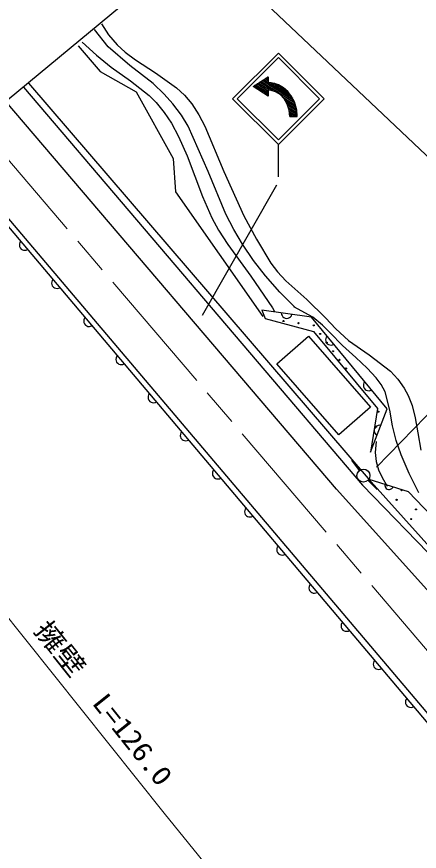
# Model space of a CAD drawing. Units: millimetres, scale not verified. Extents: x 40000 to 680000, y 20000 to 380000.
# Drawn here: x 84605 to 121931, y 262874 to 340284 of the extents above; entities that cross this region are included whole.
import ezdxf
from ezdxf.enums import TextEntityAlignment as Align

# ---------------------------------------------------------------- set-up
doc = ezdxf.new("R2010")
doc.units = ezdxf.units.MM
doc.header["$LTSCALE"] = 1000
doc.linetypes.add('CHAIN', pattern=[18.5, 12, -1.5, 3.5, -1.5])
for name, color, linetype, lineweight in [('M-BGD', 7, 'Continuous', 25), ('M-BMK', 2, 'CHAIN', 13), ('M-BMK-OTRS', 5, 'Continuous', 25), ('M-STR-HTXT', 7, 'Continuous', 13), ('M-STR-STRC', 7, 'Continuous', 25)]:
    doc.layers.add(name, color=color, linetype=linetype, lineweight=lineweight)
doc.styles.add('ＭＳ ゴシック', font='')
doc.styles.get('ＭＳ ゴシック').set_extended_font_data('MS Gothic')

msp = doc.modelspace()

# ---------------------------------------------------------------- linework, layer by layer
at = {"layer": 'M-BGD'}
for p, q in [((90292, 337577), (92356, 335213)), ((92356, 335213), (95684, 333301)), ((85239, 333736), (116670, 296830)), ((85705, 334123), (117193, 297460)), ((95684, 333301), (99103, 327145)), ((77832, 327901), (128543, 267829)), ((78203, 328189), (128888, 268324)), ((99103, 327145), (99317, 324055)), ((99317, 324055), (107426, 312483)), ((84864, 319231), (84852, 319090)), ((84852, 319090), (84870, 318975)), ((84901, 319341), (84864, 319231)), ((84870, 318975), (84917, 318857)), ((84967, 319449), (84901, 319341)), ((84917, 318857), (85020, 318735)), ((85020, 318735), (85128, 318669)), ((85128, 318669), (85239, 318632)), ((85239, 318632), (85380, 318620)), ((85380, 318620), (85495, 318638)), ((85495, 318638), (85612, 318685)), ((87950, 315916), (87884, 315808)), ((87847, 315697), (87835, 315556)), ((87835, 315556), (87853, 315441)), ((87884, 315808), (87847, 315697)), ((87853, 315441), (87900, 315324)), ((87900, 315324), (88003, 315201)), ((88003, 315201), (88111, 315136)), ((88111, 315136), (88222, 315098)), ((88222, 315098), (88363, 315086)), ((88363, 315086), (88478, 315105)), ((88478, 315105), (88595, 315151)), ((111922, 312402), (107343, 313060)), ((107343, 313060), (107652, 312286)), ((109138, 312802), (109160, 312677)), ((90830, 312164), (90818, 312023)), ((90818, 312023), (90836, 311908)), ((90867, 312274), (90830, 312164)), ((90933, 312382), (90867, 312274)), ((107652, 312286), (112109, 311085)), ((109160, 312677), (109205, 312570)), ((109205, 312570), (109290, 312457)), ((109290, 312457), (109381, 312383)), ((109381, 312383), (109494, 312327)), ((109494, 312327), (109652, 312304)), ((109652, 312304), (109777, 312326)), ((109777, 312326), (109884, 312372)), ((109884, 312372), (109997, 312456)), ((109997, 312456), (110071, 312547)), ((110071, 312547), (110127, 312660)), ((118939, 303917), (111922, 312402)), ((90836, 311908), (90883, 311790)), ((90883, 311790), (90986, 311668)), ((90986, 311668), (91094, 311602)), ((91094, 311602), (91205, 311564)), ((91205, 311564), (91346, 311552)), ((91346, 311552), (91461, 311571)), ((91461, 311571), (91578, 311618)), ((108729, 308101), (111662, 310658)), ((111662, 310658), (117411, 304063)), ((112109, 311085), (118065, 303938)), ((113252, 310449), (113239, 310308)), ((113291, 310559), (113252, 310449)), ((113358, 310666), (113291, 310559)), ((113239, 310308), (113256, 310193)), ((113256, 310193), (113302, 310075)), ((113302, 310075), (113404, 309952)), ((113404, 309952), (113511, 309885)), ((113511, 309885), (113621, 309846)), ((113621, 309846), (113762, 309832)), ((113762, 309832), (113877, 309850)), ((113877, 309850), (113995, 309896)), ((93813, 308630), (93801, 308489)), ((93801, 308489), (93819, 308374)), ((93850, 308740), (93813, 308630)), ((93819, 308374), (93866, 308256)), ((93916, 308848), (93850, 308740)), ((93866, 308256), (93969, 308134)), ((93969, 308134), (94077, 308068)), ((114478, 301506), (108729, 308101)), ((94077, 308068), (94188, 308031)), ((94188, 308031), (94329, 308019)), ((94329, 308019), (94444, 308037)), ((94444, 308037), (94561, 308084)), ((116761, 306206), (116747, 306066)), ((116747, 306066), (116765, 305950)), ((116800, 306316), (116761, 306206)), ((116765, 305950), (116811, 305832)), ((116867, 306424), (116800, 306316)), ((116811, 305832), (116913, 305709)), ((96796, 305096), (96784, 304955)), ((96833, 305207), (96796, 305096)), ((96899, 305315), (96833, 305207)), ((116913, 305709), (117020, 305642)), ((117020, 305642), (117130, 305603)), ((117130, 305603), (117271, 305590)), ((117271, 305590), (117386, 305607)), ((117386, 305607), (117504, 305653)), ((96784, 304955), (96802, 304840)), ((96802, 304840), (96849, 304723)), ((96849, 304723), (96952, 304601)), ((96952, 304601), (97060, 304535)), ((97060, 304535), (97171, 304497)), ((97171, 304497), (97312, 304485)), ((97312, 304485), (97427, 304504)), ((97427, 304504), (97544, 304551)), ((117411, 304063), (114478, 301506)), ((118065, 303938), (117420, 299905)), ((117420, 299905), (118939, 303917)), ((117759, 301985), (117754, 301859)), ((117815, 302135), (117759, 301985)), ((117895, 302233), (117815, 302135)), ((117987, 302305), (117895, 302233)), ((118116, 302363), (117987, 302305)), ((118231, 302384), (118116, 302363)), ((118357, 302379), (118231, 302384)), ((99779, 301563), (99767, 301422)), ((99767, 301422), (99785, 301307)), ((99816, 301673), (99779, 301563)), ((99785, 301307), (99832, 301189)), ((99882, 301781), (99816, 301673)), ((99832, 301189), (99935, 301067)), ((117754, 301859), (117774, 301744)), ((117774, 301744), (117832, 301615)), ((117832, 301615), (117905, 301523)), ((117905, 301523), (118003, 301444)), ((99935, 301067), (100043, 301001)), ((100043, 301001), (100154, 300963)), ((100154, 300963), (100295, 300951)), ((100295, 300951), (100410, 300970)), ((100410, 300970), (100527, 301017)), ((116394, 298200), (115676, 299162)), ((102799, 298139), (102761, 298029)), ((102865, 298247), (102799, 298139)), ((102761, 298029), (102750, 297888)), ((102750, 297888), (102768, 297773)), ((102768, 297773), (102815, 297656)), ((102815, 297656), (102918, 297533)), ((102918, 297533), (103026, 297467)), ((103026, 297467), (103137, 297430)), ((103137, 297430), (103278, 297418)), ((103278, 297418), (103393, 297436)), ((103393, 297436), (103510, 297483)), ((117172, 297291), (118012, 296433)), ((117193, 297460), (124391, 289425)), ((120942, 296209), (117294, 297348)), ((116670, 296830), (126343, 286824)), ((118736, 296898), (118738, 296797)), ((118738, 296797), (118760, 296706)), ((118760, 296706), (118812, 296606)), ((118812, 296606), (118874, 296536)), ((118874, 296536), (118957, 296477)), ((119271, 296463), (119371, 296515)), ((119371, 296515), (119440, 296577)), ((119440, 296577), (119500, 296659)), ((118957, 296477), (119079, 296439)), ((119079, 296439), (119180, 296441)), ((119180, 296441), (119271, 296463)), ((129266, 287474), (120942, 296209)), ((105744, 294495), (105733, 294355)), ((105733, 294355), (105751, 294239)), ((105782, 294606), (105744, 294495)), ((105751, 294239), (105798, 294122)), ((105848, 294714), (105782, 294606)), ((105798, 294122), (105901, 294000)), ((105901, 294000), (106009, 293934)), ((106009, 293934), (106120, 293896)), ((106120, 293896), (106261, 293884)), ((106261, 293884), (106376, 293903)), ((106376, 293903), (106493, 293950)), ((108765, 291072), (108727, 290962)), ((108831, 291180), (108765, 291072)), ((108727, 290962), (108716, 290821)), ((108716, 290821), (108734, 290706)), ((108734, 290706), (108781, 290588)), ((108781, 290588), (108884, 290466)), ((108884, 290466), (108992, 290400)), ((108992, 290400), (109103, 290362)), ((109103, 290362), (109243, 290350)), ((109243, 290350), (109359, 290369)), ((109359, 290369), (109476, 290416)), ((111710, 287428), (111698, 287287)), ((111698, 287287), (111717, 287172)), ((111748, 287539), (111710, 287428)), ((111814, 287646), (111748, 287539)), ((111717, 287172), (111764, 287055)), ((111764, 287055), (111867, 286932)), ((111867, 286932), (111975, 286866)), ((111975, 286866), (112086, 286829)), ((112086, 286829), (112226, 286817)), ((112226, 286817), (112342, 286836)), ((112342, 286836), (112459, 286882)), ((114797, 284113), (114731, 284005)), ((114693, 283895), (114681, 283754)), ((114681, 283754), (114700, 283638)), ((114731, 284005), (114693, 283895)), ((114700, 283638), (114747, 283521)), ((114747, 283521), (114850, 283399)), ((114850, 283399), (114958, 283333)), ((114958, 283333), (115069, 283295)), ((115325, 283302), (115442, 283349)), ((115069, 283295), (115209, 283283)), ((115209, 283283), (115325, 283302)), ((117676, 280361), (117664, 280220)), ((117714, 280471), (117676, 280361)), ((117780, 280579), (117714, 280471)), ((117664, 280220), (117683, 280105)), ((117683, 280105), (117730, 279987)), ((117730, 279987), (117833, 279865)), ((117833, 279865), (117941, 279799)), ((117941, 279799), (118051, 279761)), ((118051, 279761), (118192, 279750)), ((118192, 279750), (118308, 279768)), ((118308, 279768), (118425, 279815)), ((120659, 276827), (120647, 276686)), ((120647, 276686), (120666, 276571)), ((120697, 276938), (120659, 276827)), ((120666, 276571), (120713, 276454)), ((120763, 277046), (120697, 276938)), ((120713, 276454), (120816, 276331)), ((120816, 276331), (120924, 276266)), ((120924, 276266), (121034, 276228)), ((121034, 276228), (121175, 276216)), ((121175, 276216), (121290, 276235)), ((121290, 276235), (121408, 276281))]:
    msp.add_line(p, q, dxfattribs=at)
for points in [[(110353, 313378), (109009, 314749), (107681, 316257), (106569, 317686), (105549, 319179), (104730, 320555), (104002, 321975), (102371, 325915), (100493, 330146), (99869, 331161), (99084, 332217), (98287, 333112), (97266, 334080), (95100, 335753), (93095, 337477), (91811, 339111)], [(92458, 339611), (93131, 338610), (93917, 337665), (94651, 336999), (95618, 336283), (97475, 335089), (99433, 333683), (100151, 333002), (100830, 332199), (101490, 331193), (102059, 330120), (103813, 325930), (105659, 321806), (106836, 319650), (108178, 317411), (108776, 316616), (109547, 315787), (111496, 314059), (113242, 312355), (114199, 311329), (115364, 310242), (117285, 308915), (119265, 307400), (119949, 306654), (120534, 305834), (120905, 305152), (121265, 304230), (121563, 303072), (121806, 301681), (122071, 300084)], [(90685, 337925), (92009, 336707), (93360, 335607), (95167, 334321), (96891, 332964), (97534, 332327), (98285, 331406), (98944, 330403), (99617, 329157), (100407, 327381), (101133, 325497), (101838, 323622), (102711, 321620), (103324, 320487), (104179, 319145), (106307, 316224), (108307, 313285), (108518, 312947)], [(121884, 296116), (120998, 297912), (120247, 299659), (119797, 300983), (119447, 302342), (119197, 303787), (118759, 305490), (118390, 306167), (117928, 306799), (117106, 307687), (116034, 308673), (114798, 309799), (113671, 310968), (112971, 311675), (112062, 312415), (110297, 313382)], [(117924, 300869), (117850, 299860), (117917, 299019), (118147, 298268), (118492, 297539), (118952, 296732)]]:
    msp.add_lwpolyline(points, dxfattribs=at)
for centre, radius in [((109342, 312058), 50), ((110742, 311857), 50), ((112142, 311656), 50), ((112741, 310856), 50), ((113341, 310055), 50), ((113940, 309255), 50), ((114539, 308455), 50), ((115139, 307654), 50), ((118136, 303652), 50), ((117935, 302252), 50), ((116753, 297719), 600), ((120272, 296368), 50), ((119830, 295471), 50), ((121624, 294587), 50), ((121181, 293690), 50)]:
    msp.add_circle(centre, radius, dxfattribs=at)
at = {"layer": 'M-BMK'}
msp.add_line((81494, 329748), (123225, 280858), dxfattribs=at)
at = {"layer": 'M-BMK-OTRS'}
msp.add_line((81585, 330796), (101850, 347558), dxfattribs=at)
at = {"layer": 'M-STR-HTXT'}
for p, q in [((101567, 347321), (142464, 308574)), ((60134, 314174), (98262, 266426)), ((117966, 298495), (131003, 311931))]:
    msp.add_line(p, q, dxfattribs=at)
msp.add_lwpolyline([(98262, 266426), (104646, 258552), (107177, 255598), (109762, 252739), (111851, 250567), (114136, 248350), (116041, 246635), (118148, 244884), (120003, 243471), (121909, 242147), (123808, 240953), (125820, 239818), (127885, 238775), (129999, 237819), (132343, 236876), (134737, 236023), (137368, 235198), (140242, 234411), (143365, 233674), (146541, 233028), (150370, 232364), (154458, 231765), (164633, 230583), (168280, 230210)], dxfattribs=at)
at = {"layer": 'M-STR-STRC'}
for p, q in [((108863, 336913), (104621, 332671)), ((113106, 332671), (108863, 336913)), ((105045, 332671), (108863, 336489)), ((108863, 336489), (112682, 332671)), ((106513, 333821), (107913, 334721)), ((110192, 332693), (107475, 334439)), ((107913, 334312), (107595, 334516)), ((107913, 334466), (107715, 334594)), ((107913, 334621), (107836, 334671)), ((107913, 334721), (107913, 334171)), ((107913, 332921), (106513, 333821)), ((107913, 333075), (106634, 333898)), ((107913, 333230), (106754, 333975)), ((107913, 333385), (106874, 334053)), ((108040, 333458), (106994, 334130)), ((108376, 333396), (107114, 334207)), ((110390, 332256), (107235, 334285)), ((110299, 332469), (107355, 334362)), ((110047, 332940), (108169, 334148)), ((109818, 333242), (108503, 334087)), ((107913, 333471), (107913, 332921)), ((114266, 296451), (83630, 332397)), ((104621, 332671), (108863, 328428)), ((108863, 328852), (105045, 332671)), ((108863, 328428), (113106, 332671)), ((112682, 332671), (108863, 328852)), ((110457, 332058), (109254, 332832)), ((110510, 331870), (109475, 332535)), ((110549, 331690), (109627, 332283)), ((110578, 331517), (109718, 332070)), ((110603, 331346), (109785, 331872)), ((110611, 331187), (109839, 331683)), ((110613, 331031), (109874, 331506)), ((110388, 331021), (109901, 331334)), ((110148, 331021), (109908, 331175)), ((109913, 331021), (110613, 331021)), ((108863, 325428), (108863, 328428)), ((101826, 312590), (108731, 324687)), ((122905, 286862), (114266, 296451))]:
    msp.add_line(p, q, dxfattribs=at)
for points in [[(110613, 331021), (110565, 331617), (110351, 332375), (110087, 332889), (109745, 333336), (109336, 333698), (108876, 333964), (108503, 334087), (108169, 334148), (107913, 334171)], [(109913, 331021), (109854, 331615), (109678, 332173), (109397, 332663), (109028, 333055), (108592, 333325), (108116, 333458), (107913, 333471)]]:
    msp.add_lwpolyline(points, dxfattribs=at)

# ---------------------------------------------------------------- texts
at = {"layer": 'M-STR-HTXT', "style": 'ＭＳ ゴシック', "width": 1.15}
msp.add_text('擁壁\u3000L=126.0', height=1833, rotation=308.5, dxfattribs=at).set_placement((85714, 283015), align=Align.BOTTOM_LEFT)

doc.saveas('drawing.dxf')
